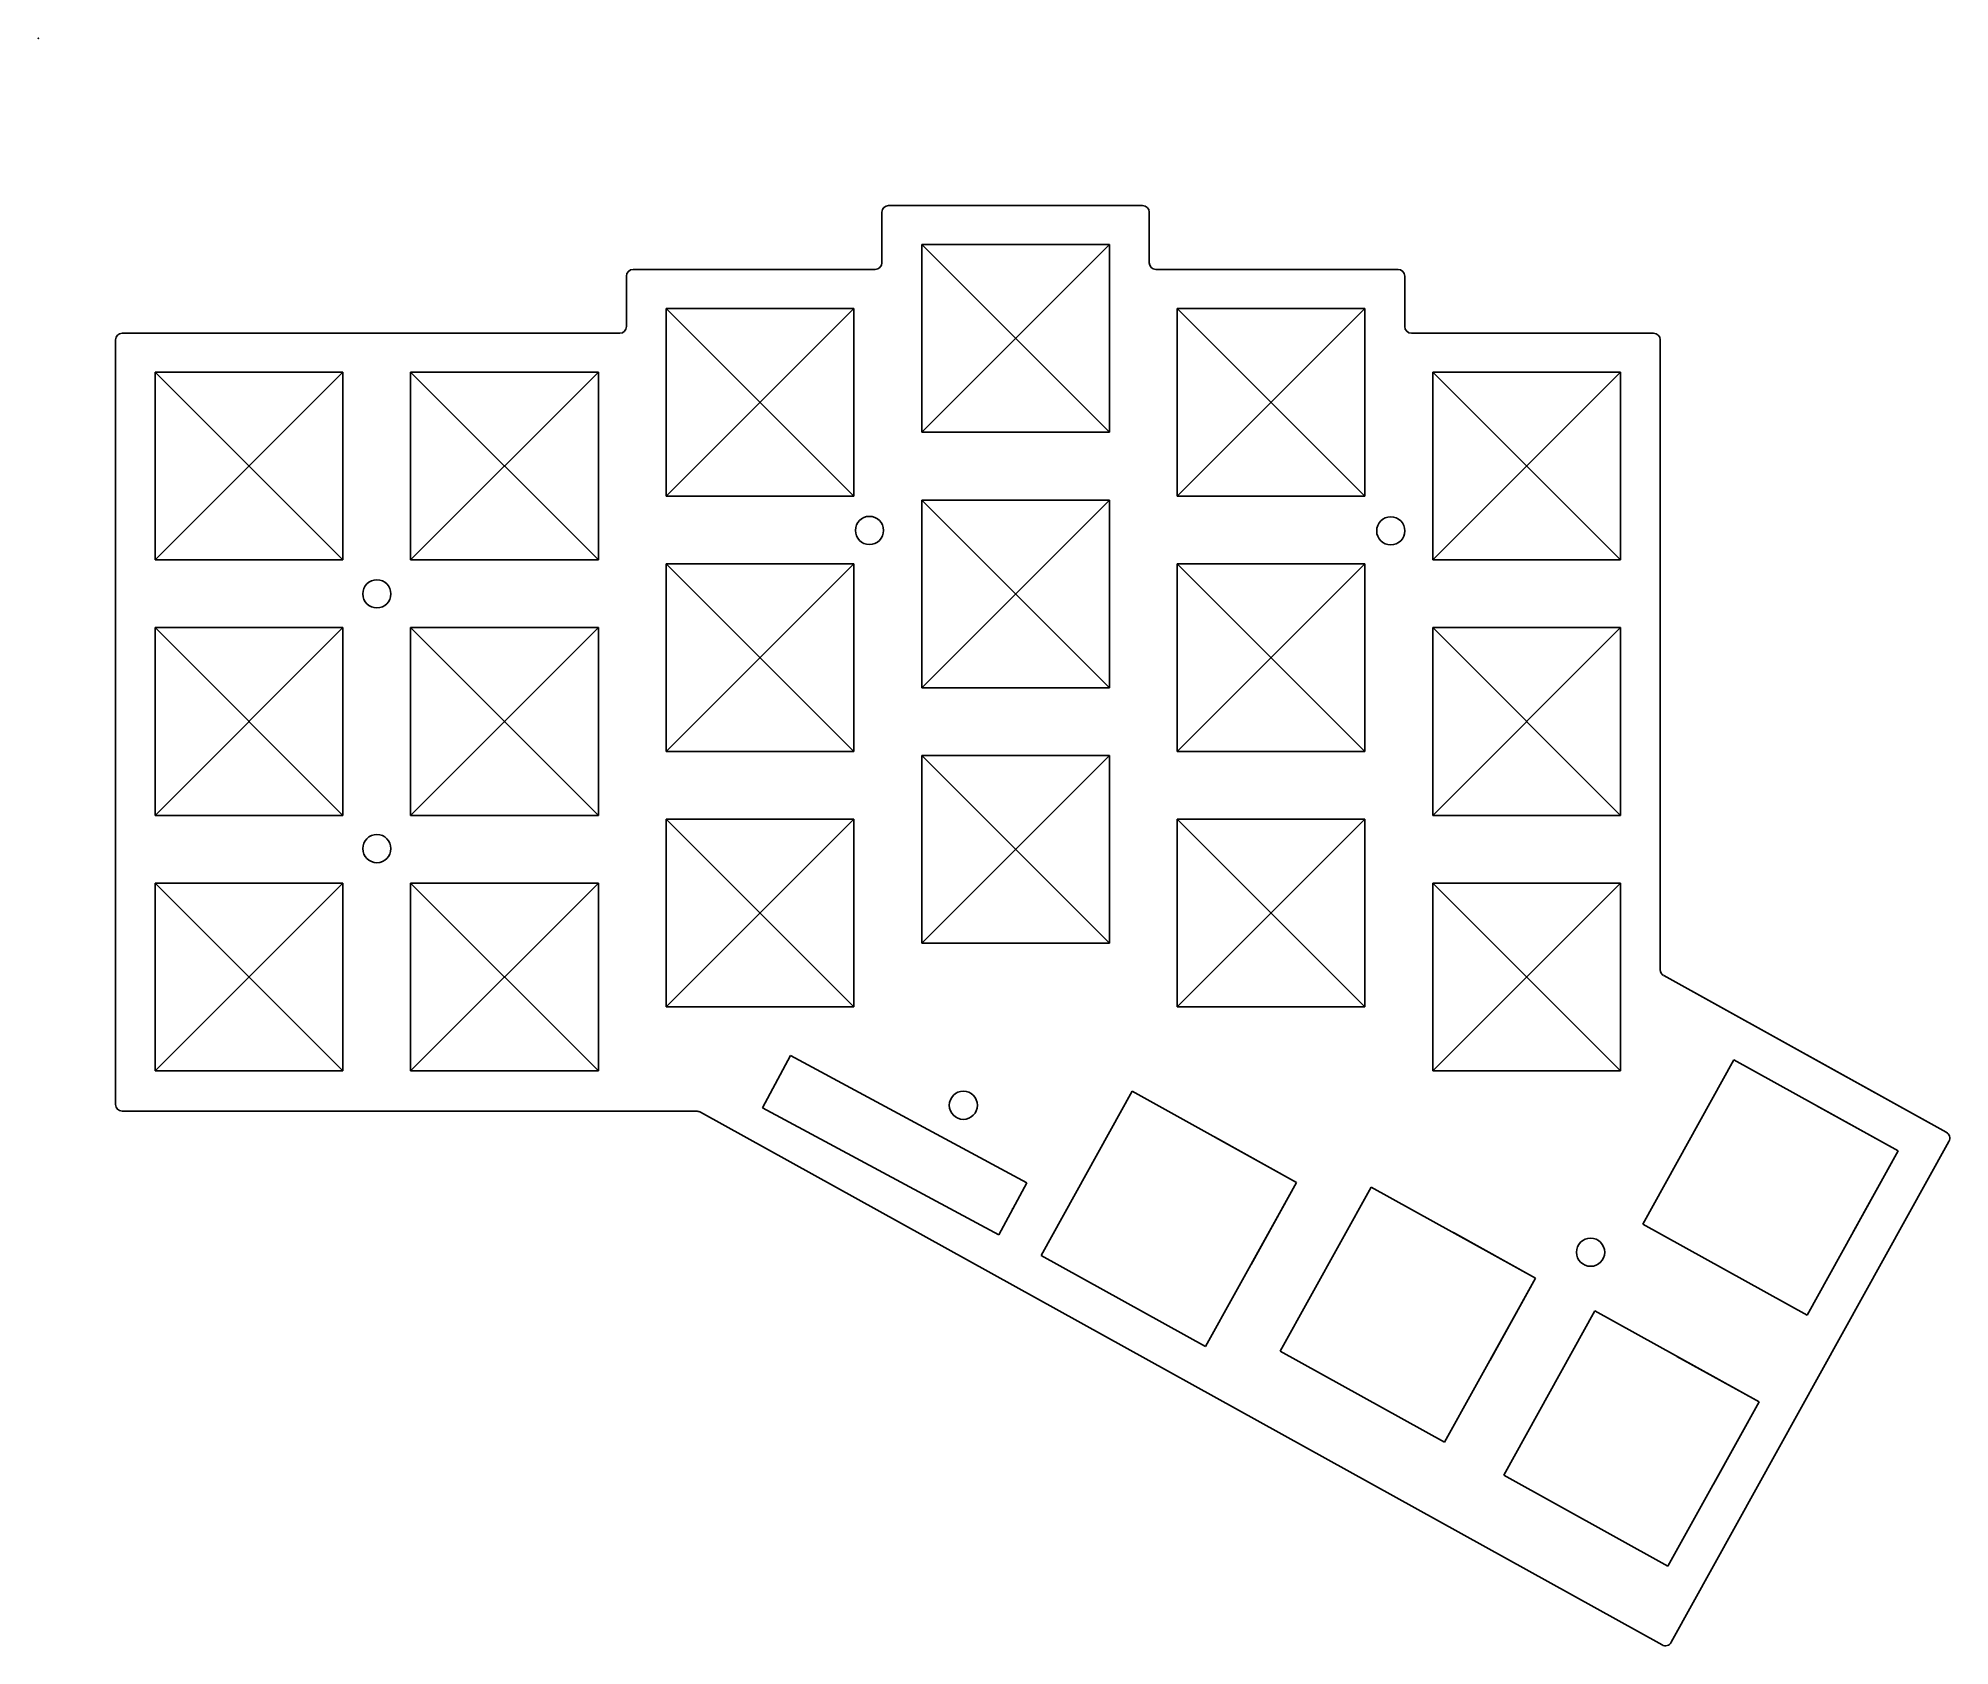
# Model space of a CAD drawing. Header units: centimetres. Extents: x 0 to 14.3, y -12 to 0.
import ezdxf

# ---------------------------------------------------------------- set-up
doc = ezdxf.new("R2010")
doc.units = ezdxf.units.CM
doc.header["$MEASUREMENT"] = 0
for name, color, linetype in [('RootKB-Plate v7_RootKB-Left-Edge_Cuts', 7, 'Continuous'), ('RootKB-Plate v7_RootKB-Left-F_Courtyard', 7, 'Continuous'), ('RootKB-Plate v7_Sketch4', 7, 'Continuous')]:
    doc.layers.add(name, color=color, linetype=linetype)

msp = doc.modelspace()

# ---------------------------------------------------------------- linework, layer by layer
at = {"layer": 'RootKB-Plate v7_RootKB-Left-Edge_Cuts'}
for p, q in [((7.287, -1.248), (6.341, -1.248)), ((8.234, -1.248), (7.287, -1.248)), ((6.291, -1.298), (6.291, -1.674)), ((8.284, -1.674), (8.284, -1.298)), ((4.386, -1.774), (4.386, -2.15)), ((6.241, -1.724), (4.436, -1.724)), ((10.139, -1.724), (8.334, -1.724)), ((10.189, -2.15), (10.189, -1.774)), ((0.576, -2.25), (0.576, -7.952)), ((4.336, -2.2), (0.626, -2.2)), ((12.044, -2.2), (10.239, -2.2)), ((12.094, -3.251), (12.094, -2.25)), ((12.094, -3.251), (12.094, -6.947)), ((13.4, -7.7), (12.12, -6.991)), ((13.4, -7.7), (14.227, -8.159)), ((0.626, -8.003), (4.914, -8.003)), ((4.914, -8.003), (4.914, -8.003)), ((4.938, -8.009), (12.108, -11.983)), ((12.176, -11.963), (14.247, -8.227))]:
    msp.add_line(p, q, dxfattribs=at)
for centre in [(6.198, -3.671), (10.085, -3.674), (2.525, -4.144), (2.525, -6.044), (6.898, -7.958), (11.575, -9.054)]:
    msp.add_circle(centre, 0.105, dxfattribs=at)
for centre, start, end in [((6.341, -1.298), 90, 180), ((8.234, -1.298), 0, 90), ((6.241, -1.674), 270, 0), ((8.334, -1.674), 180, 270), ((4.436, -1.774), 90, 180), ((10.139, -1.774), 0, 90), ((0.626, -2.25), 90, 180), ((4.336, -2.15), 270, 0), ((10.239, -2.15), 180, 270), ((12.044, -2.25), 0, 90), ((12.144, -6.947), 180, 241), ((0.626, -7.952), 180, 270), ((4.914, -8.053), 61, 90), ((14.203, -8.203), 331, 61), ((12.132, -11.939), 241, 331)]:
    msp.add_arc(centre, 0.05, start, end, dxfattribs=at)
msp.add_point((0, 0), dxfattribs=at)
at = {"layer": 'RootKB-Plate v7_RootKB-Left-F_Courtyard'}
for p, q in [((6.588, -2.939), (6.588, -1.539)), ((6.588, -1.539), (7.987, -1.539)), ((7.987, -2.939), (6.588, -1.539)), ((6.588, -2.939), (7.987, -1.539)), ((7.987, -1.539), (7.987, -2.939)), ((4.683, -3.415), (6.082, -2.015)), ((4.683, -3.415), (4.683, -2.015)), ((4.683, -2.015), (6.082, -2.015)), ((6.082, -3.415), (4.683, -2.015)), ((6.082, -2.015), (6.082, -3.415)), ((8.492, -3.415), (8.492, -2.015)), ((8.492, -2.015), (9.892, -2.015)), ((9.892, -3.415), (8.492, -2.015)), ((8.492, -3.415), (9.892, -2.015)), ((9.892, -2.015), (9.892, -3.415)), ((0.872, -3.891), (0.872, -2.491)), ((0.872, -3.891), (2.272, -2.491)), ((2.272, -3.891), (0.872, -2.491)), ((0.872, -2.491), (2.272, -2.491)), ((2.272, -2.491), (2.272, -3.891)), ((2.777, -3.891), (2.777, -2.491)), ((2.777, -2.491), (4.178, -2.491)), ((4.178, -3.891), (2.777, -2.491)), ((2.777, -3.891), (4.178, -2.491)), ((4.178, -2.491), (4.178, -3.891)), ((10.398, -3.891), (11.797, -2.491)), ((11.797, -3.891), (10.398, -2.491)), ((10.398, -3.891), (10.398, -2.491)), ((10.398, -2.491), (11.797, -2.491)), ((11.797, -2.491), (11.797, -3.891)), ((7.987, -2.939), (6.588, -2.939)), ((6.082, -3.415), (4.683, -3.415)), ((9.892, -3.415), (8.492, -3.415)), ((6.588, -4.844), (6.588, -3.444)), ((6.588, -4.844), (7.987, -3.444)), ((6.588, -3.444), (7.987, -3.444)), ((7.987, -4.844), (6.588, -3.444)), ((7.987, -3.444), (7.987, -4.844)), ((2.272, -3.891), (0.872, -3.891)), ((4.178, -3.891), (2.777, -3.891)), ((6.082, -5.32), (4.683, -3.92)), ((4.683, -3.92), (6.082, -3.92)), ((4.683, -5.32), (4.683, -3.92)), ((4.683, -5.32), (6.082, -3.92)), ((6.082, -3.92), (6.082, -5.32)), ((8.492, -3.92), (9.892, -5.32)), ((9.892, -3.92), (8.492, -3.92)), ((8.492, -3.92), (8.492, -5.32)), ((9.892, -3.92), (8.492, -5.32)), ((9.892, -5.32), (9.892, -3.92)), ((11.797, -3.891), (10.398, -3.891)), ((0.872, -5.796), (0.872, -4.396)), ((2.272, -5.796), (0.872, -4.396)), ((0.872, -5.796), (2.272, -4.396)), ((0.872, -4.396), (2.272, -4.396)), ((2.272, -4.396), (2.272, -5.796)), ((2.777, -5.796), (4.178, -4.396)), ((2.777, -5.796), (2.777, -4.396)), ((4.178, -5.796), (2.777, -4.396)), ((2.777, -4.396), (4.178, -4.396)), ((4.178, -4.396), (4.178, -5.796)), ((10.398, -5.796), (10.398, -4.396)), ((10.398, -5.796), (11.797, -4.396)), ((11.797, -5.796), (10.398, -4.396)), ((10.398, -4.396), (11.797, -4.396)), ((11.797, -4.396), (11.797, -5.796)), ((7.987, -4.844), (6.588, -4.844)), ((6.082, -5.32), (4.683, -5.32)), ((7.987, -6.749), (6.588, -5.349)), ((6.588, -6.749), (7.987, -5.349)), ((6.588, -5.349), (7.987, -5.349)), ((6.588, -6.749), (6.588, -5.349)), ((7.987, -5.349), (7.987, -6.749)), ((8.492, -5.32), (9.892, -5.32)), ((2.272, -5.796), (0.872, -5.796)), ((4.178, -5.796), (2.777, -5.796)), ((6.082, -7.225), (4.683, -5.825)), ((4.683, -7.225), (6.082, -5.825)), ((4.683, -7.225), (4.683, -5.825)), ((4.683, -5.825), (6.082, -5.825)), ((6.082, -5.825), (6.082, -7.225)), ((9.892, -7.225), (8.492, -5.825)), ((8.492, -5.825), (9.892, -5.825)), ((8.492, -7.225), (8.492, -5.825)), ((8.492, -7.225), (9.892, -5.825)), ((9.892, -5.825), (9.892, -7.225)), ((11.797, -5.796), (10.398, -5.796)), ((0.872, -6.301), (2.272, -6.301)), ((0.872, -7.701), (2.272, -6.301)), ((2.272, -7.701), (0.872, -6.301)), ((0.872, -7.701), (0.872, -6.301)), ((2.272, -6.301), (2.272, -7.701)), ((2.777, -6.301), (4.178, -6.301)), ((2.777, -7.701), (2.777, -6.301)), ((2.777, -7.701), (4.178, -6.301)), ((4.178, -7.701), (2.777, -6.301)), ((4.178, -6.301), (4.178, -7.701)), ((11.797, -7.701), (10.398, -6.301)), ((10.398, -7.701), (11.797, -6.301)), ((10.398, -6.301), (11.797, -6.301)), ((10.398, -7.701), (10.398, -6.301)), ((11.797, -6.301), (11.797, -7.701)), ((7.987, -6.749), (6.588, -6.749)), ((6.082, -7.225), (4.683, -7.225)), ((9.892, -7.225), (8.492, -7.225)), ((11.965, -8.844), (12.644, -7.62)), ((12.644, -7.62), (13.868, -8.299)), ((2.272, -7.701), (0.872, -7.701)), ((4.178, -7.701), (2.777, -7.701)), ((11.797, -7.701), (10.398, -7.701)), ((7.479, -9.079), (8.158, -7.854)), ((8.158, -7.854), (9.382, -8.533)), ((13.256, -7.959), (13.868, -8.299)), ((8.77, -8.194), (9.382, -8.533)), ((13.868, -8.299), (13.19, -9.523)), ((13.868, -8.299), (13.529, -8.911)), ((9.382, -8.533), (8.703, -9.758)), ((9.382, -8.533), (9.043, -9.145)), ((9.261, -9.792), (9.94, -8.568)), ((9.94, -8.568), (11.165, -9.247)), ((10.552, -8.907), (11.165, -9.247)), ((13.19, -9.523), (11.965, -8.844)), ((8.703, -9.758), (7.479, -9.079)), ((11.165, -9.247), (10.486, -10.471)), ((11.165, -9.247), (10.825, -9.859)), ((10.928, -10.716), (11.606, -9.492)), ((11.606, -9.492), (12.831, -10.17)), ((10.486, -10.471), (9.261, -9.792)), ((12.219, -9.831), (12.831, -10.17)), ((12.831, -10.17), (12.152, -11.395)), ((12.831, -10.17), (12.491, -10.783)), ((12.152, -11.395), (10.928, -10.716))]:
    msp.add_line(p, q, dxfattribs=at)
for p in [(0, 0), (7.287, -2.239), (5.383, -2.715), (9.192, -2.715), (1.572, -3.191), (3.478, -3.191), (11.098, -3.191), (7.287, -4.144), (5.383, -4.62), (9.192, -4.62), (1.572, -5.096), (3.478, -5.096), (11.098, -5.096), (7.287, -6.049), (5.383, -6.525), (9.192, -6.525), (1.572, -7.001), (3.478, -7.001), (11.098, -7.001)]:
    msp.add_point(p, dxfattribs=at)
at = {"layer": 'RootKB-Plate v7_Sketch4'}
for p, q in [((8.234, -1.248, 0.15), (6.341, -1.248, 0.15)), ((6.291, -1.298, 0.15), (6.291, -1.674, 0.15)), ((8.284, -1.674, 0.15), (8.284, -1.298, 0.15)), ((6.588, -1.539, 0.15), (7.987, -1.539, 0.15)), ((6.588, -2.939, 0.15), (6.588, -1.539, 0.15)), ((7.987, -1.539, 0.15), (7.987, -2.939, 0.15)), ((4.386, -1.774, 0.15), (4.386, -2.15, 0.15)), ((6.241, -1.724, 0.15), (4.436, -1.724, 0.15)), ((10.139, -1.724, 0.15), (8.334, -1.724, 0.15)), ((10.189, -2.15, 0.15), (10.189, -1.774, 0.15)), ((4.683, -3.415, 0.15), (4.683, -2.015, 0.15)), ((4.683, -2.015, 0.15), (6.082, -2.015, 0.15)), ((6.082, -2.015, 0.15), (6.082, -3.415, 0.15)), ((8.492, -3.415, 0.15), (8.492, -2.015, 0.15)), ((8.492, -2.015, 0.15), (9.892, -2.015, 0.15)), ((9.892, -2.015, 0.15), (9.892, -3.415, 0.15)), ((0.576, -2.25, 0.15), (0.576, -7.952, 0.15)), ((4.336, -2.2, 0.15), (0.626, -2.2, 0.15)), ((12.044, -2.2, 0.15), (10.239, -2.2, 0.15)), ((12.094, -6.947, 0.15), (12.094, -2.25, 0.15)), ((0.872, -3.891, 0.15), (0.872, -2.491, 0.15)), ((0.872, -2.491, 0.15), (2.272, -2.491, 0.15)), ((2.272, -2.491, 0.15), (2.272, -3.891, 0.15)), ((2.777, -2.491, 0.15), (4.178, -2.491, 0.15)), ((2.777, -3.891, 0.15), (2.777, -2.491, 0.15)), ((4.178, -2.491, 0.15), (4.178, -3.891, 0.15)), ((10.398, -2.491, 0.15), (11.797, -2.491, 0.15)), ((10.398, -3.891, 0.15), (10.398, -2.491, 0.15)), ((11.797, -2.491, 0.15), (11.797, -3.891, 0.15)), ((7.987, -2.939, 0.15), (6.588, -2.939, 0.15)), ((6.082, -3.415, 0.15), (4.683, -3.415, 0.15)), ((9.892, -3.415, 0.15), (8.492, -3.415, 0.15)), ((6.588, -4.844, 0.15), (6.588, -3.444, 0.15)), ((6.588, -3.444, 0.15), (7.987, -3.444, 0.15)), ((7.987, -3.444, 0.15), (7.987, -4.844, 0.15)), ((2.272, -3.891, 0.15), (0.872, -3.891, 0.15)), ((4.178, -3.891, 0.15), (2.777, -3.891, 0.15)), ((4.683, -3.92, 0.15), (6.082, -3.92, 0.15)), ((4.683, -5.32, 0.15), (4.683, -3.92, 0.15)), ((6.082, -3.92, 0.15), (6.082, -5.32, 0.15)), ((8.492, -5.32, 0.15), (8.492, -3.92, 0.15)), ((8.492, -3.92, 0.15), (9.892, -3.92, 0.15)), ((9.892, -3.92, 0.15), (9.892, -5.32, 0.15)), ((11.797, -3.891, 0.15), (10.398, -3.891, 0.15)), ((0.872, -5.796, 0.15), (0.872, -4.396, 0.15)), ((0.872, -4.396, 0.15), (2.272, -4.396, 0.15)), ((2.272, -4.396, 0.15), (2.272, -5.796, 0.15)), ((2.777, -5.796, 0.15), (2.777, -4.396, 0.15)), ((2.777, -4.396, 0.15), (4.178, -4.396, 0.15)), ((4.178, -4.396, 0.15), (4.178, -5.796, 0.15)), ((10.398, -5.796, 0.15), (10.398, -4.396, 0.15)), ((10.398, -4.396, 0.15), (11.797, -4.396, 0.15)), ((11.797, -4.396, 0.15), (11.797, -5.796, 0.15)), ((7.987, -4.844, 0.15), (6.588, -4.844, 0.15)), ((6.082, -5.32, 0.15), (4.683, -5.32, 0.15)), ((6.588, -6.749, 0.15), (6.588, -5.349, 0.15)), ((6.588, -5.349, 0.15), (7.987, -5.349, 0.15)), ((7.987, -5.349, 0.15), (7.987, -6.749, 0.15)), ((9.892, -5.32, 0.15), (8.492, -5.32, 0.15)), ((2.272, -5.796, 0.15), (0.872, -5.796, 0.15)), ((4.178, -5.796, 0.15), (2.777, -5.796, 0.15)), ((4.683, -7.225, 0.15), (4.683, -5.825, 0.15)), ((4.683, -5.825, 0.15), (6.082, -5.825, 0.15)), ((6.082, -5.825, 0.15), (6.082, -7.225, 0.15)), ((8.492, -5.825, 0.15), (9.892, -5.825, 0.15)), ((8.492, -7.225, 0.15), (8.492, -5.825, 0.15)), ((9.892, -5.825, 0.15), (9.892, -7.225, 0.15)), ((11.797, -5.796, 0.15), (10.398, -5.796, 0.15)), ((0.872, -6.301, 0.15), (2.272, -6.301, 0.15)), ((0.872, -7.701, 0.15), (0.872, -6.301, 0.15)), ((2.272, -6.301, 0.15), (2.272, -7.701, 0.15)), ((2.777, -7.701, 0.15), (2.777, -6.301, 0.15)), ((2.777, -6.301, 0.15), (4.178, -6.301, 0.15)), ((4.178, -6.301, 0.15), (4.178, -7.701, 0.15)), ((10.398, -6.301, 0.15), (11.797, -6.301, 0.15)), ((10.398, -7.701, 0.15), (10.398, -6.301, 0.15)), ((11.797, -6.301, 0.15), (11.797, -7.701, 0.15)), ((7.987, -6.749, 0.15), (6.588, -6.749, 0.15)), ((14.227, -8.159, 0.15), (12.12, -6.991, 0.15)), ((6.082, -7.225, 0.15), (4.683, -7.225, 0.15)), ((9.892, -7.225, 0.15), (8.492, -7.225, 0.15)), ((5.609, -7.588, 0.15), (5.4, -7.976, 0.15)), ((7.371, -8.536, 0.15), (5.609, -7.588, 0.15)), ((11.965, -8.844, 0.15), (12.644, -7.62, 0.15)), ((12.644, -7.62, 0.15), (13.868, -8.299, 0.15)), ((2.272, -7.701, 0.15), (0.872, -7.701, 0.15)), ((4.178, -7.701, 0.15), (2.777, -7.701, 0.15)), ((11.797, -7.701, 0.15), (10.398, -7.701, 0.15)), ((5.4, -7.976, 0.15), (7.162, -8.924, 0.15)), ((7.479, -9.079, 0.15), (8.158, -7.854, 0.15)), ((8.158, -7.854, 0.15), (9.382, -8.533, 0.15)), ((0.626, -8.003, 0.15), (4.914, -8.003, 0.15)), ((4.938, -8.009, 0.15), (12.108, -11.983, 0.15)), ((12.176, -11.963, 0.15), (14.247, -8.227, 0.15)), ((13.868, -8.299, 0.15), (13.19, -9.523, 0.15)), ((7.162, -8.924, 0.15), (7.371, -8.536, 0.15)), ((9.382, -8.533, 0.15), (8.703, -9.758, 0.15)), ((9.261, -9.792, 0.15), (9.94, -8.568, 0.15)), ((9.94, -8.568, 0.15), (11.165, -9.247, 0.15)), ((13.19, -9.523, 0.15), (11.965, -8.844, 0.15)), ((8.703, -9.758, 0.15), (7.479, -9.079, 0.15)), ((11.165, -9.247, 0.15), (10.486, -10.471, 0.15)), ((10.928, -10.716, 0.15), (11.606, -9.492, 0.15)), ((11.606, -9.492, 0.15), (12.831, -10.17, 0.15)), ((10.486, -10.471, 0.15), (9.261, -9.792, 0.15)), ((12.831, -10.17, 0.15), (12.152, -11.395, 0.15)), ((12.152, -11.395, 0.15), (10.928, -10.716, 0.15))]:
    msp.add_line(p, q, dxfattribs=at)
for centre in [(6.198, -3.671, 0.15), (10.085, -3.674, 0.15), (2.525, -4.144, 0.15), (2.525, -6.044, 0.15), (6.898, -7.958, 0.15), (11.575, -9.054, 0.15)]:
    msp.add_circle(centre, 0.105, dxfattribs=at)
for centre, start, end in [((6.341, -1.298, 0.15), 90, 180), ((8.234, -1.298, 0.15), 0, 90), ((6.241, -1.674, 0.15), 270, 0), ((8.334, -1.674, 0.15), 180, 270), ((4.436, -1.774, 0.15), 90, 180), ((10.139, -1.774, 0.15), 0, 90), ((0.626, -2.25, 0.15), 90, 180), ((4.336, -2.15, 0.15), 270, 0), ((10.239, -2.15, 0.15), 180, 270), ((12.044, -2.25, 0.15), 0, 90), ((12.144, -6.947, 0.15), 180, 241), ((0.626, -7.952, 0.15), 180, 270), ((4.914, -8.053, 0.15), 61, 90), ((14.203, -8.203, 0.15), 331, 61), ((12.132, -11.939, 0.15), 241, 331)]:
    msp.add_arc(centre, 0.05, start, end, dxfattribs=at)
for p in [(0, 0, 0.15), (7.266, -8.73, 0.15)]:
    msp.add_point(p, dxfattribs=at)

doc.saveas('drawing.dxf')
